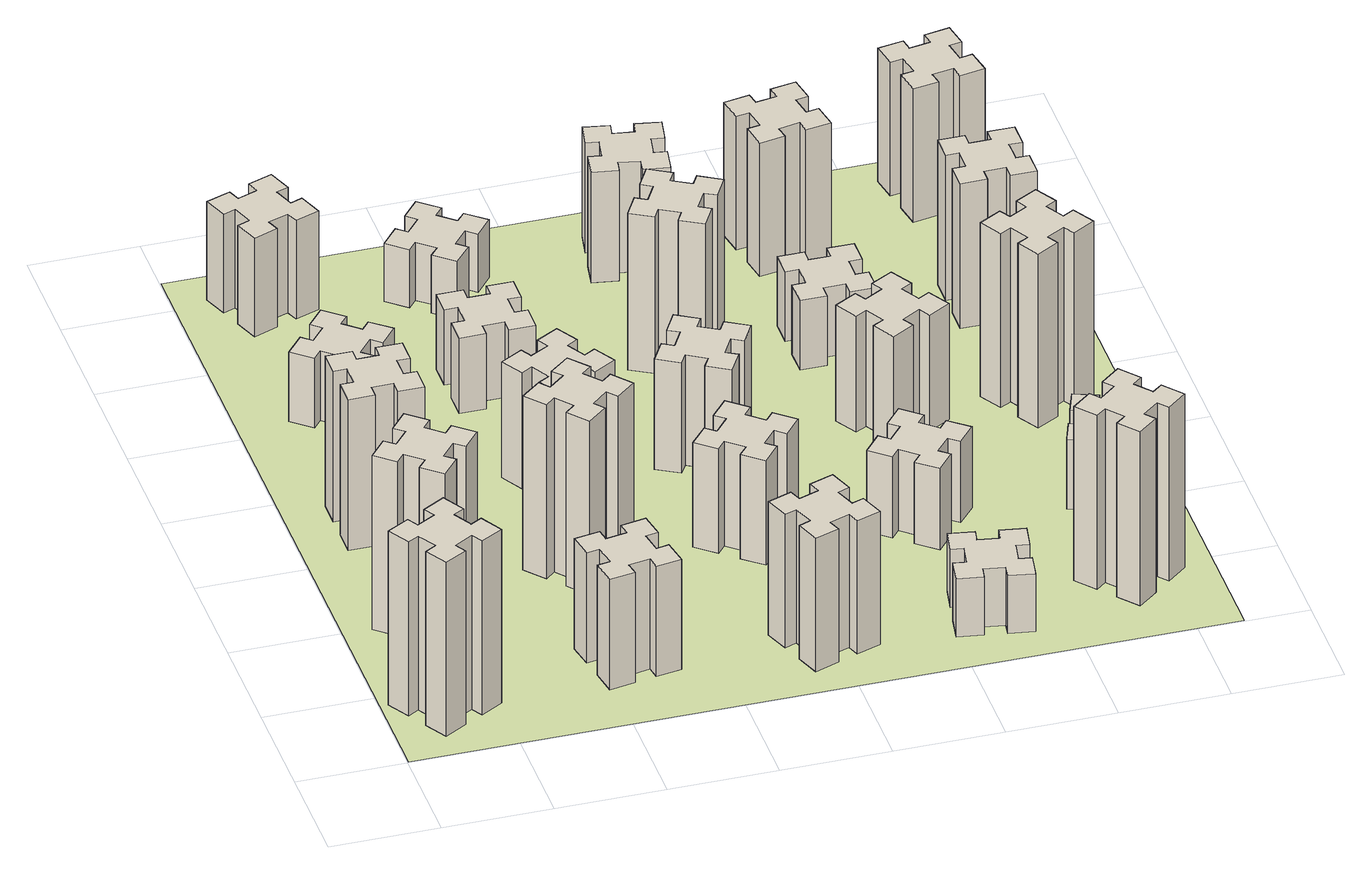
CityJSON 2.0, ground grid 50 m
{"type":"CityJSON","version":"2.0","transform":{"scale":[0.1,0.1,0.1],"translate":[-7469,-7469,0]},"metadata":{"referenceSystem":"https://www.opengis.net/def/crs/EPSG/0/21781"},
"CityObjects":{
"building1":{"type":"Building","attributes":{"class":"1000","function":"1000","usage":"1000","yearOfConstruction":2016,"roofType":"1000","measuredHeight":90,"storeysAboveGround":30,"storeysBelowGround":0},"geometry":[{"type":"Solid","lod":"1","boundaries":[[[[0,1,2,3,4,5,6,7,8,9,10,11,12,13,14,15,16,17,18,19]],[[17,16,20,21]],[[16,15,22,20]],[[15,14,23,22]],[[14,13,24,23]],[[13,12,25,24]],[[12,11,26,25]],[[11,10,27,26]],[[10,9,28,27]],[[9,8,29,28]],[[8,7,30,29]],[[7,6,31,30]],[[6,5,32,31]],[[5,4,33,32]],[[4,3,34,33]],[[3,2,35,34]],[[2,1,36,35]],[[1,0,37,36]],[[0,19,38,37]],[[19,18,39,38]],[[18,17,21,39]],[[24,25,26,27,28,29,30,31,32,33,34,35,36,37,38,39,21,20,22,23]]]]}]},
"building2":{"type":"Building","attributes":{"class":"1000","function":"1000","usage":"1000","yearOfConstruction":2016,"roofType":"1000","measuredHeight":90,"storeysAboveGround":30,"storeysBelowGround":0},"geometry":[{"type":"Solid","lod":"1","boundaries":[[[[40,41,42,43,44,45,46,47,48,49,50,51,52,53,54,55,56,57,58,59]],[[57,56,60,61]],[[56,55,62,60]],[[55,54,63,62]],[[54,53,64,63]],[[53,52,65,64]],[[52,51,66,65]],[[51,50,67,66]],[[50,49,68,67]],[[49,48,69,68]],[[48,47,70,69]],[[47,46,71,70]],[[46,45,72,71]],[[45,44,73,72]],[[44,43,74,73]],[[43,42,75,74]],[[42,41,76,75]],[[41,40,77,76]],[[40,59,78,77]],[[59,58,79,78]],[[58,57,61,79]],[[64,65,66,67,68,69,70,71,72,73,74,75,76,77,78,79,61,60,62,63]]]]}]},
"building3":{"type":"Building","attributes":{"class":"1000","function":"1000","usage":"1000","yearOfConstruction":2016,"roofType":"1000","measuredHeight":78,"storeysAboveGround":30,"storeysBelowGround":0},"geometry":[{"type":"Solid","lod":"1","boundaries":[[[[80,81,82,83,84,85,86,87,88,89,90,91,92,93,94,95,96,97,98,99]],[[97,96,100,101]],[[96,95,102,100]],[[95,94,103,102]],[[94,93,104,103]],[[93,92,105,104]],[[92,91,106,105]],[[91,90,107,106]],[[90,89,108,107]],[[89,88,109,108]],[[88,87,110,109]],[[87,86,111,110]],[[86,85,112,111]],[[85,84,113,112]],[[84,83,114,113]],[[83,82,115,114]],[[82,81,116,115]],[[81,80,117,116]],[[80,99,118,117]],[[99,98,119,118]],[[98,97,101,119]],[[104,105,106,107,108,109,110,111,112,113,114,115,116,117,118,119,101,100,102,103]]]]}]},
"building4":{"type":"Building","attributes":{"class":"1000","function":"1000","usage":"1000","yearOfConstruction":2016,"roofType":"1000","measuredHeight":36,"storeysAboveGround":30,"storeysBelowGround":0},"geometry":[{"type":"Solid","lod":"1","boundaries":[[[[120,121,122,123,124,125,126,127,128,129,130,131,132,133,134,135,136,137,138,139]],[[137,136,140,141]],[[136,135,142,140]],[[135,134,143,142]],[[134,133,144,143]],[[133,132,145,144]],[[132,131,146,145]],[[131,130,147,146]],[[130,129,148,147]],[[129,128,149,148]],[[128,127,150,149]],[[127,126,151,150]],[[126,125,152,151]],[[125,124,153,152]],[[124,123,154,153]],[[123,122,155,154]],[[122,121,156,155]],[[121,120,157,156]],[[120,139,158,157]],[[139,138,159,158]],[[138,137,141,159]],[[144,145,146,147,148,149,150,151,152,153,154,155,156,157,158,159,141,140,142,143]]]]}]},
"building5":{"type":"Building","attributes":{"class":"1000","function":"1000","usage":"1000","yearOfConstruction":2016,"roofType":"1000","measuredHeight":57,"storeysAboveGround":30,"storeysBelowGround":0},"geometry":[{"type":"Solid","lod":"1","boundaries":[[[[160,161,162,163,164,165,166,167,168,169,170,171,172,173,174,175,176,177,178,179]],[[177,176,180,181]],[[176,175,182,180]],[[175,174,183,182]],[[174,173,184,183]],[[173,172,185,184]],[[172,171,186,185]],[[171,170,187,186]],[[170,169,188,187]],[[169,168,189,188]],[[168,167,190,189]],[[167,166,191,190]],[[166,165,192,191]],[[165,164,193,192]],[[164,163,194,193]],[[163,162,195,194]],[[162,161,196,195]],[[161,160,197,196]],[[160,179,198,197]],[[179,178,199,198]],[[178,177,181,199]],[[184,185,186,187,188,189,190,191,192,193,194,195,196,197,198,199,181,180,182,183]]]]}]},
"building6":{"type":"Building","attributes":{"class":"1000","function":"1000","usage":"1000","yearOfConstruction":2016,"roofType":"1000","measuredHeight":51,"storeysAboveGround":30,"storeysBelowGround":0},"geometry":[{"type":"Solid","lod":"1","boundaries":[[[[200,201,202,203,204,205,206,207,208,209,210,211,212,213,214,215,216,217,218,219]],[[217,216,220,221]],[[216,215,222,220]],[[215,214,223,222]],[[214,213,224,223]],[[213,212,225,224]],[[212,211,226,225]],[[211,210,227,226]],[[210,209,228,227]],[[209,208,229,228]],[[208,207,230,229]],[[207,206,231,230]],[[206,205,232,231]],[[205,204,233,232]],[[204,203,234,233]],[[203,202,235,234]],[[202,201,236,235]],[[201,200,237,236]],[[200,219,238,237]],[[219,218,239,238]],[[218,217,221,239]],[[224,225,226,227,228,229,230,231,232,233,234,235,236,237,238,239,221,220,222,223]]]]}]},
"building7":{"type":"Building","attributes":{"class":"1000","function":"1000","usage":"1000","yearOfConstruction":2016,"roofType":"1000","measuredHeight":90,"storeysAboveGround":30,"storeysBelowGround":0},"geometry":[{"type":"Solid","lod":"1","boundaries":[[[[240,241,242,243,244,245,246,247,248,249,250,251,252,253,254,255,256,257,258,259]],[[257,256,260,261]],[[256,255,262,260]],[[255,254,263,262]],[[254,253,264,263]],[[253,252,265,264]],[[252,251,266,265]],[[251,250,267,266]],[[250,249,268,267]],[[249,248,269,268]],[[248,247,270,269]],[[247,246,271,270]],[[246,245,272,271]],[[245,244,273,272]],[[244,243,274,273]],[[243,242,275,274]],[[242,241,276,275]],[[241,240,277,276]],[[240,259,278,277]],[[259,258,279,278]],[[258,257,261,279]],[[264,265,266,267,268,269,270,271,272,273,274,275,276,277,278,279,261,260,262,263]]]]}]},
"building8":{"type":"Building","attributes":{"class":"1000","function":"1000","usage":"1000","yearOfConstruction":2016,"roofType":"1000","measuredHeight":60,"storeysAboveGround":30,"storeysBelowGround":0},"geometry":[{"type":"Solid","lod":"1","boundaries":[[[[280,281,282,283,284,285,286,287,288,289,290,291,292,293,294,295,296,297,298,299]],[[297,296,300,301]],[[296,295,302,300]],[[295,294,303,302]],[[294,293,304,303]],[[293,292,305,304]],[[292,291,306,305]],[[291,290,307,306]],[[290,289,308,307]],[[289,288,309,308]],[[288,287,310,309]],[[287,286,311,310]],[[286,285,312,311]],[[285,284,313,312]],[[284,283,314,313]],[[283,282,315,314]],[[282,281,316,315]],[[281,280,317,316]],[[280,299,318,317]],[[299,298,319,318]],[[298,297,301,319]],[[304,305,306,307,308,309,310,311,312,313,314,315,316,317,318,319,301,300,302,303]]]]}]},
"building9":{"type":"Building","attributes":{"class":"1000","function":"1000","usage":"1000","yearOfConstruction":2016,"roofType":"1000","measuredHeight":39,"storeysAboveGround":30,"storeysBelowGround":0},"geometry":[{"type":"Solid","lod":"1","boundaries":[[[[320,321,322,323,324,325,326,327,328,329,330,331,332,333,334,335,336,337,338,339]],[[337,336,340,341]],[[336,335,342,340]],[[335,334,343,342]],[[334,333,344,343]],[[333,332,345,344]],[[332,331,346,345]],[[331,330,347,346]],[[330,329,348,347]],[[329,328,349,348]],[[328,327,350,349]],[[327,326,351,350]],[[326,325,352,351]],[[325,324,353,352]],[[324,323,354,353]],[[323,322,355,354]],[[322,321,356,355]],[[321,320,357,356]],[[320,339,358,357]],[[339,338,359,358]],[[338,337,341,359]],[[344,345,346,347,348,349,350,351,352,353,354,355,356,357,358,359,341,340,342,343]]]]}]},
"building10":{"type":"Building","attributes":{"class":"1000","function":"1000","usage":"1000","yearOfConstruction":2016,"roofType":"1000","measuredHeight":69,"storeysAboveGround":30,"storeysBelowGround":0},"geometry":[{"type":"Solid","lod":"1","boundaries":[[[[360,361,362,363,364,365,366,367,368,369,370,371,372,373,374,375,376,377,378,379]],[[377,376,380,381]],[[376,375,382,380]],[[375,374,383,382]],[[374,373,384,383]],[[373,372,385,384]],[[372,371,386,385]],[[371,370,387,386]],[[370,369,388,387]],[[369,368,389,388]],[[368,367,390,389]],[[367,366,391,390]],[[366,365,392,391]],[[365,364,393,392]],[[364,363,394,393]],[[363,362,395,394]],[[362,361,396,395]],[[361,360,397,396]],[[360,379,398,397]],[[379,378,399,398]],[[378,377,381,399]],[[384,385,386,387,388,389,390,391,392,393,394,395,396,397,398,399,381,380,382,383]]]]}]},
"building11":{"type":"Building","attributes":{"class":"1000","function":"1000","usage":"1000","yearOfConstruction":2016,"roofType":"1000","measuredHeight":30,"storeysAboveGround":30,"storeysBelowGround":0},"geometry":[{"type":"Solid","lod":"1","boundaries":[[[[400,401,402,403,404,405,406,407,408,409,410,411,412,413,414,415,416,417,418,419]],[[417,416,420,421]],[[416,415,422,420]],[[415,414,423,422]],[[414,413,424,423]],[[413,412,425,424]],[[412,411,426,425]],[[411,410,427,426]],[[410,409,428,427]],[[409,408,429,428]],[[408,407,430,429]],[[407,406,431,430]],[[406,405,432,431]],[[405,404,433,432]],[[404,403,434,433]],[[403,402,435,434]],[[402,401,436,435]],[[401,400,437,436]],[[400,419,438,437]],[[419,418,439,438]],[[418,417,421,439]],[[424,425,426,427,428,429,430,431,432,433,434,435,436,437,438,439,421,420,422,423]]]]}]},
"building12":{"type":"Building","attributes":{"class":"1000","function":"1000","usage":"1000","yearOfConstruction":2016,"roofType":"1000","measuredHeight":54,"storeysAboveGround":30,"storeysBelowGround":0},"geometry":[{"type":"Solid","lod":"1","boundaries":[[[[440,441,442,443,444,445,446,447,448,449,450,451,452,453,454,455,456,457,458,459]],[[457,456,460,461]],[[456,455,462,460]],[[455,454,463,462]],[[454,453,464,463]],[[453,452,465,464]],[[452,451,466,465]],[[451,450,467,466]],[[450,449,468,467]],[[449,448,469,468]],[[448,447,470,469]],[[447,446,471,470]],[[446,445,472,471]],[[445,444,473,472]],[[444,443,474,473]],[[443,442,475,474]],[[442,441,476,475]],[[441,440,477,476]],[[440,459,478,477]],[[459,458,479,478]],[[458,457,461,479]],[[464,465,466,467,468,469,470,471,472,473,474,475,476,477,478,479,461,460,462,463]]]]}]},
"building13":{"type":"Building","attributes":{"class":"1000","function":"1000","usage":"1000","yearOfConstruction":2016,"roofType":"1000","measuredHeight":57,"storeysAboveGround":30,"storeysBelowGround":0},"geometry":[{"type":"Solid","lod":"1","boundaries":[[[[480,481,482,483,484,485,486,487,488,489,490,491,492,493,494,495,496,497,498,499]],[[497,496,500,501]],[[496,495,502,500]],[[495,494,503,502]],[[494,493,504,503]],[[493,492,505,504]],[[492,491,506,505]],[[491,490,507,506]],[[490,489,508,507]],[[489,488,509,508]],[[488,487,510,509]],[[487,486,511,510]],[[486,485,512,511]],[[485,484,513,512]],[[484,483,514,513]],[[483,482,515,514]],[[482,481,516,515]],[[481,480,517,516]],[[480,499,518,517]],[[499,498,519,518]],[[498,497,501,519]],[[504,505,506,507,508,509,510,511,512,513,514,515,516,517,518,519,501,500,502,503]]]]}]},
"building14":{"type":"Building","attributes":{"class":"1000","function":"1000","usage":"1000","yearOfConstruction":2016,"roofType":"1000","measuredHeight":81,"storeysAboveGround":30,"storeysBelowGround":0},"geometry":[{"type":"Solid","lod":"1","boundaries":[[[[520,521,522,523,524,525,526,527,528,529,530,531,532,533,534,535,536,537,538,539]],[[537,536,540,541]],[[536,535,542,540]],[[535,534,543,542]],[[534,533,544,543]],[[533,532,545,544]],[[532,531,546,545]],[[531,530,547,546]],[[530,529,548,547]],[[529,528,549,548]],[[528,527,550,549]],[[527,526,551,550]],[[526,525,552,551]],[[525,524,553,552]],[[524,523,554,553]],[[523,522,555,554]],[[522,521,556,555]],[[521,520,557,556]],[[520,539,558,557]],[[539,538,559,558]],[[538,537,541,559]],[[544,545,546,547,548,549,550,551,552,553,554,555,556,557,558,559,541,540,542,543]]]]}]},
"building15":{"type":"Building","attributes":{"class":"1000","function":"1000","usage":"1000","yearOfConstruction":2016,"roofType":"1000","measuredHeight":30,"storeysAboveGround":30,"storeysBelowGround":0},"geometry":[{"type":"Solid","lod":"1","boundaries":[[[[560,561,562,563,564,565,566,567,568,569,570,571,572,573,574,575,576,577,578,579]],[[577,576,580,581]],[[576,575,582,580]],[[575,574,583,582]],[[574,573,584,583]],[[573,572,585,584]],[[572,571,586,585]],[[571,570,587,586]],[[570,569,588,587]],[[569,568,589,588]],[[568,567,590,589]],[[567,566,591,590]],[[566,565,592,591]],[[565,564,593,592]],[[564,563,594,593]],[[563,562,595,594]],[[562,561,596,595]],[[561,560,597,596]],[[560,579,598,597]],[[579,578,599,598]],[[578,577,581,599]],[[584,585,586,587,588,589,590,591,592,593,594,595,596,597,598,599,581,580,582,583]]]]}]},
"building16":{"type":"Building","attributes":{"class":"1000","function":"1000","usage":"1000","yearOfConstruction":2016,"roofType":"1000","measuredHeight":42,"storeysAboveGround":30,"storeysBelowGround":0},"geometry":[{"type":"Solid","lod":"1","boundaries":[[[[600,601,602,603,604,605,606,607,608,609,610,611,612,613,614,615,616,617,618,619]],[[617,616,620,621]],[[616,615,622,620]],[[615,614,623,622]],[[614,613,624,623]],[[613,612,625,624]],[[612,611,626,625]],[[611,610,627,626]],[[610,609,628,627]],[[609,608,629,628]],[[608,607,630,629]],[[607,606,631,630]],[[606,605,632,631]],[[605,604,633,632]],[[604,603,634,633]],[[603,602,635,634]],[[602,601,636,635]],[[601,600,637,636]],[[600,619,638,637]],[[619,618,639,638]],[[618,617,621,639]],[[624,625,626,627,628,629,630,631,632,633,634,635,636,637,638,639,621,620,622,623]]]]}]},
"building17":{"type":"Building","attributes":{"class":"1000","function":"1000","usage":"1000","yearOfConstruction":2016,"roofType":"1000","measuredHeight":57,"storeysAboveGround":30,"storeysBelowGround":0},"geometry":[{"type":"Solid","lod":"1","boundaries":[[[[640,641,642,643,644,645,646,647,648,649,650,651,652,653,654,655,656,657,658,659]],[[657,656,660,661]],[[656,655,662,660]],[[655,654,663,662]],[[654,653,664,663]],[[653,652,665,664]],[[652,651,666,665]],[[651,650,667,666]],[[650,649,668,667]],[[649,648,669,668]],[[648,647,670,669]],[[647,646,671,670]],[[646,645,672,671]],[[645,644,673,672]],[[644,643,674,673]],[[643,642,675,674]],[[642,641,676,675]],[[641,640,677,676]],[[640,659,678,677]],[[659,658,679,678]],[[658,657,661,679]],[[664,665,666,667,668,669,670,671,672,673,674,675,676,677,678,679,661,660,662,663]]]]}]},
"building18":{"type":"Building","attributes":{"class":"1000","function":"1000","usage":"1000","yearOfConstruction":2016,"roofType":"1000","measuredHeight":60,"storeysAboveGround":30,"storeysBelowGround":0},"geometry":[{"type":"Solid","lod":"1","boundaries":[[[[680,681,682,683,684,685,686,687,688,689,690,691,692,693,694,695,696,697,698,699]],[[697,696,700,701]],[[696,695,702,700]],[[695,694,703,702]],[[694,693,704,703]],[[693,692,705,704]],[[692,691,706,705]],[[691,690,707,706]],[[690,689,708,707]],[[689,688,709,708]],[[688,687,710,709]],[[687,686,711,710]],[[686,685,712,711]],[[685,684,713,712]],[[684,683,714,713]],[[683,682,715,714]],[[682,681,716,715]],[[681,680,717,716]],[[680,699,718,717]],[[699,698,719,718]],[[698,697,701,719]],[[704,705,706,707,708,709,710,711,712,713,714,715,716,717,718,719,701,700,702,703]]]]}]},
"building19":{"type":"Building","attributes":{"class":"1000","function":"1000","usage":"1000","yearOfConstruction":2016,"roofType":"1000","measuredHeight":36,"storeysAboveGround":30,"storeysBelowGround":0},"geometry":[{"type":"Solid","lod":"1","boundaries":[[[[720,721,722,723,724,725,726,727,728,729,730,731,732,733,734,735,736,737,738,739]],[[737,736,740,741]],[[736,735,742,740]],[[735,734,743,742]],[[734,733,744,743]],[[733,732,745,744]],[[732,731,746,745]],[[731,730,747,746]],[[730,729,748,747]],[[729,728,749,748]],[[728,727,750,749]],[[727,726,751,750]],[[726,725,752,751]],[[725,724,753,752]],[[724,723,754,753]],[[723,722,755,754]],[[722,721,756,755]],[[721,720,757,756]],[[720,739,758,757]],[[739,738,759,758]],[[738,737,741,759]],[[744,745,746,747,748,749,750,751,752,753,754,755,756,757,758,759,741,740,742,743]]]]}]},
"building20":{"type":"Building","attributes":{"class":"1000","function":"1000","usage":"1000","yearOfConstruction":2016,"roofType":"1000","measuredHeight":90,"storeysAboveGround":30,"storeysBelowGround":0},"geometry":[{"type":"Solid","lod":"1","boundaries":[[[[760,761,762,763,764,765,766,767,768,769,770,771,772,773,774,775,776,777,778,779]],[[777,776,780,781]],[[776,775,782,780]],[[775,774,783,782]],[[774,773,784,783]],[[773,772,785,784]],[[772,771,786,785]],[[771,770,787,786]],[[770,769,788,787]],[[769,768,789,788]],[[768,767,790,789]],[[767,766,791,790]],[[766,765,792,791]],[[765,764,793,792]],[[764,763,794,793]],[[763,762,795,794]],[[762,761,796,795]],[[761,760,797,796]],[[760,779,798,797]],[[779,778,799,798]],[[778,777,781,799]],[[784,785,786,787,788,789,790,791,792,793,794,795,796,797,798,799,781,780,782,783]]]]}]},
"building21":{"type":"Building","attributes":{"class":"1000","function":"1000","usage":"1000","yearOfConstruction":2016,"roofType":"1000","measuredHeight":69,"storeysAboveGround":30,"storeysBelowGround":0},"geometry":[{"type":"Solid","lod":"1","boundaries":[[[[800,801,802,803,804,805,806,807,808,809,810,811,812,813,814,815,816,817,818,819]],[[817,816,820,821]],[[816,815,822,820]],[[815,814,823,822]],[[814,813,824,823]],[[813,812,825,824]],[[812,811,826,825]],[[811,810,827,826]],[[810,809,828,827]],[[809,808,829,828]],[[808,807,830,829]],[[807,806,831,830]],[[806,805,832,831]],[[805,804,833,832]],[[804,803,834,833]],[[803,802,835,834]],[[802,801,836,835]],[[801,800,837,836]],[[800,819,838,837]],[[819,818,839,838]],[[818,817,821,839]],[[824,825,826,827,828,829,830,831,832,833,834,835,836,837,838,839,821,820,822,823]]]]}]},
"building22":{"type":"Building","attributes":{"class":"1000","function":"1000","usage":"1000","yearOfConstruction":2016,"roofType":"1000","measuredHeight":36,"storeysAboveGround":30,"storeysBelowGround":0},"geometry":[{"type":"Solid","lod":"1","boundaries":[[[[840,841,842,843,844,845,846,847,848,849,850,851,852,853,854,855,856,857,858,859]],[[857,856,860,861]],[[856,855,862,860]],[[855,854,863,862]],[[854,853,864,863]],[[853,852,865,864]],[[852,851,866,865]],[[851,850,867,866]],[[850,849,868,867]],[[849,848,869,868]],[[848,847,870,869]],[[847,846,871,870]],[[846,845,872,871]],[[845,844,873,872]],[[844,843,874,873]],[[843,842,875,874]],[[842,841,876,875]],[[841,840,877,876]],[[840,859,878,877]],[[859,858,879,878]],[[858,857,861,879]],[[864,865,866,867,868,869,870,871,872,873,874,875,876,877,878,879,861,860,862,863]]]]}]},
"building23":{"type":"Building","attributes":{"class":"1000","function":"1000","usage":"1000","yearOfConstruction":2016,"roofType":"1000","measuredHeight":90,"storeysAboveGround":30,"storeysBelowGround":0},"geometry":[{"type":"Solid","lod":"1","boundaries":[[[[880,881,882,883,884,885,886,887,888,889,890,891,892,893,894,895,896,897,898,899]],[[897,896,900,901]],[[896,895,902,900]],[[895,894,903,902]],[[894,893,904,903]],[[893,892,905,904]],[[892,891,906,905]],[[891,890,907,906]],[[890,889,908,907]],[[889,888,909,908]],[[888,887,910,909]],[[887,886,911,910]],[[886,885,912,911]],[[885,884,913,912]],[[884,883,914,913]],[[883,882,915,914]],[[882,881,916,915]],[[881,880,917,916]],[[880,899,918,917]],[[899,898,919,918]],[[898,897,901,919]],[[904,905,906,907,908,909,910,911,912,913,914,915,916,917,918,919,901,900,902,903]]]]}]},
"building24":{"type":"Building","attributes":{"class":"1000","function":"1000","usage":"1000","yearOfConstruction":2016,"roofType":"1000","measuredHeight":75,"storeysAboveGround":30,"storeysBelowGround":0},"geometry":[{"type":"Solid","lod":"1","boundaries":[[[[920,921,922,923,924,925,926,927,928,929,930,931,932,933,934,935,936,937,938,939]],[[937,936,940,941]],[[936,935,942,940]],[[935,934,943,942]],[[934,933,944,943]],[[933,932,945,944]],[[932,931,946,945]],[[931,930,947,946]],[[930,929,948,947]],[[929,928,949,948]],[[928,927,950,949]],[[927,926,951,950]],[[926,925,952,951]],[[925,924,953,952]],[[924,923,954,953]],[[923,922,955,954]],[[922,921,956,955]],[[921,920,957,956]],[[920,939,958,957]],[[939,938,959,958]],[[938,937,941,959]],[[944,945,946,947,948,949,950,951,952,953,954,955,956,957,958,959,941,940,942,943]]]]}]},
"building25":{"type":"Building","attributes":{"class":"1000","function":"1000","usage":"1000","yearOfConstruction":2016,"roofType":"1000","measuredHeight":69,"storeysAboveGround":30,"storeysBelowGround":0},"geometry":[{"type":"Solid","lod":"1","boundaries":[[[[960,961,962,963,964,965,966,967,968,969,970,971,972,973,974,975,976,977,978,979]],[[977,976,980,981]],[[976,975,982,980]],[[975,974,983,982]],[[974,973,984,983]],[[973,972,985,984]],[[972,971,986,985]],[[971,970,987,986]],[[970,969,988,987]],[[969,968,989,988]],[[968,967,990,989]],[[967,966,991,990]],[[966,965,992,991]],[[965,964,993,992]],[[964,963,994,993]],[[963,962,995,994]],[[962,961,996,995]],[[961,960,997,996]],[[960,979,998,997]],[[979,978,999,998]],[[978,977,981,999]],[[984,985,986,987,988,989,990,991,992,993,994,995,996,997,998,999,981,980,982,983]]]]}]},
"landuse1":{"type":"LandUse","attributes":{"name":"plot1","function":"1010"},"geometry":[{"type":"MultiSurface","lod":"1","boundaries":[[[1000,1001,1002,1003]]]}]}
},
"vertices":[
[155,364,0],[205,277,0],[153,247,0],[213,143,0],[317,203,0],[287,255,0],[374,305,0],[404,253,0],[508,313,0],[448,417,0],[396,387,0],[346,474,0],[398,504,0],[338,608,0],[234,548,0],[264,496,0],[177,446,0],[147,498,0],[43,438,0],[103,334,0],[177,446,900],[147,498,900],[264,496,900],[234,548,900],[338,608,900],[398,504,900],[346,474,900],[396,387,900],[448,417,900],[508,313,900],[404,253,900],[374,305,900],[287,255,900],[317,203,900],[213,143,900],[153,247,900],[205,277,900],[155,364,900],[103,334,900],[43,438,900],
[484,1067,0],[408,1132,0],[446,1178,0],[354,1255,0],[277,1163,0],[323,1124,0],[259,1048,0],[213,1086,0],[136,994,0],[228,917,0],[266,963,0],[343,899,0],[304,853,0],[396,776,0],[473,868,0],[427,906,0],[492,983,0],[538,944,0],[615,1036,0],[523,1113,0],[492,983,900],[538,944,900],[427,906,900],[473,868,900],[396,776,900],[304,853,900],[343,899,900],[266,963,900],[228,917,900],[136,994,900],[213,1086,900],[259,1048,900],[323,1124,900],[277,1163,900],[354,1255,900],[446,1178,900],[408,1132,900],[484,1067,900],[523,1113,900],[615,1036,900],
[265,1805,0],[265,1705,0],[205,1705,0],[205,1585,0],[325,1585,0],[325,1645,0],[425,1645,0],[425,1585,0],[545,1585,0],[545,1705,0],[485,1705,0],[485,1805,0],[545,1805,0],[545,1925,0],[425,1925,0],[425,1865,0],[325,1865,0],[325,1925,0],[205,1925,0],[205,1805,0],[325,1865,780],[325,1925,780],[425,1865,780],[425,1925,780],[545,1925,780],[545,1805,780],[485,1805,780],[485,1705,780],[545,1705,780],[545,1585,780],[425,1585,780],[425,1645,780],[325,1645,780],[325,1585,780],[205,1585,780],[205,1705,780],[265,1705,780],[265,1805,780],[205,1805,780],[205,1925,780],
[423,2704,0],[359,2628,0],[313,2666,0],[236,2574,0],[328,2497,0],[366,2543,0],[443,2479,0],[404,2433,0],[496,2356,0],[573,2448,0],[527,2486,0],[592,2563,0],[638,2524,0],[715,2616,0],[623,2693,0],[584,2647,0],[508,2712,0],[546,2758,0],[454,2835,0],[377,2743,0],[508,2712,360],[546,2758,360],[584,2647,360],[623,2693,360],[715,2616,360],[638,2524,360],[592,2563,360],[527,2486,360],[573,2448,360],[496,2356,360],[404,2433,360],[443,2479,360],[366,2543,360],[328,2497,360],[236,2574,360],[313,2666,360],[359,2628,360],[423,2704,360],[377,2743,360],[454,2835,360],
[1085,358,0],[1184,376,0],[1194,317,0],[1312,337,0],[1291,456,0],[1232,445,0],[1215,544,0],[1274,554,0],[1253,672,0],[1135,651,0],[1145,592,0],[1047,575,0],[1037,634,0],[918,613,0],[939,495,0],[998,505,0],[1016,407,0],[957,397,0],[977,278,0],[1096,299,0],[1016,407,570],[957,397,570],[998,505,570],[939,495,570],[918,613,570],[1037,634,570],[1047,575,570],[1145,592,570],[1135,651,570],[1253,672,570],[1274,554,570],[1215,544,570],[1232,445,570],[1291,456,570],[1312,337,570],[1194,317,570],[1184,376,570],[1085,358,570],[1096,299,570],[977,278,570],
[496,3426,0],[462,3520,0],[518,3540,0],[477,3653,0],[364,3612,0],[385,3556,0],[291,3522,0],[270,3578,0],[157,3537,0],[199,3424,0],[255,3445,0],[289,3351,0],[233,3330,0],[274,3217,0],[387,3259,0],[366,3315,0],[460,3349,0],[480,3293,0],[593,3334,0],[552,3447,0],[460,3349,510],[480,3293,510],[366,3315,510],[387,3259,510],[274,3217,510],[233,3330,510],[289,3351,510],[255,3445,510],[199,3424,510],[157,3537,510],[270,3578,510],[291,3522,510],[385,3556,510],[364,3612,510],[477,3653,510],[518,3540,510],[462,3520,510],[496,3426,510],[552,3447,510],[593,3334,510],
[1083,1332,0],[1006,1267,0],[968,1313,0],[876,1236,0],[953,1144,0],[999,1183,0],[1063,1106,0],[1017,1068,0],[1094,976,0],[1186,1053,0],[1148,1099,0],[1224,1163,0],[1263,1117,0],[1355,1194,0],[1278,1286,0],[1232,1248,0],[1167,1324,0],[1213,1363,0],[1136,1455,0],[1044,1378,0],[1167,1324,900],[1213,1363,900],[1232,1248,900],[1278,1286,900],[1355,1194,900],[1263,1117,900],[1224,1163,900],[1148,1099,900],[1186,1053,900],[1094,976,900],[1017,1068,900],[1063,1106,900],[999,1183,900],[953,1144,900],[876,1236,900],[968,1313,900],[1006,1267,900],[1083,1332,900],[1044,1378,900],[1136,1455,900],
[1095,1844,0],[1145,1757,0],[1093,1727,0],[1153,1623,0],[1257,1683,0],[1227,1735,0],[1314,1785,0],[1344,1733,0],[1448,1793,0],[1388,1897,0],[1336,1867,0],[1286,1954,0],[1338,1984,0],[1278,2088,0],[1174,2028,0],[1204,1976,0],[1117,1926,0],[1087,1978,0],[983,1918,0],[1043,1814,0],[1117,1926,600],[1087,1978,600],[1204,1976,600],[1174,2028,600],[1278,2088,600],[1338,1984,600],[1286,1954,600],[1336,1867,600],[1388,1897,600],[1448,1793,600],[1344,1733,600],[1314,1785,600],[1227,1735,600],[1257,1683,600],[1153,1623,600],[1093,1727,600],[1145,1757,600],[1095,1844,600],[1043,1814,600],[983,1918,600],
[1005,2645,0],[1005,2545,0],[945,2545,0],[945,2425,0],[1065,2425,0],[1065,2485,0],[1165,2485,0],[1165,2425,0],[1285,2425,0],[1285,2545,0],[1225,2545,0],[1225,2645,0],[1285,2645,0],[1285,2765,0],[1165,2765,0],[1165,2705,0],[1065,2705,0],[1065,2765,0],[945,2765,0],[945,2645,0],[1065,2705,390],[1065,2765,390],[1165,2705,390],[1165,2765,390],[1285,2765,390],[1285,2645,390],[1225,2645,390],[1225,2545,390],[1285,2545,390],[1285,2425,390],[1165,2425,390],[1165,2485,390],[1065,2485,390],[1065,2425,390],[945,2425,390],[945,2545,390],[1005,2545,390],[1005,2645,390],[945,2645,390],[945,2765,390],
[1965,496,0],[1871,462,0],[1850,518,0],[1737,477,0],[1779,364,0],[1835,385,0],[1869,291,0],[1813,270,0],[1854,157,0],[1967,199,0],[1946,255,0],[2040,289,0],[2060,233,0],[2173,274,0],[2132,387,0],[2076,366,0],[2042,460,0],[2098,480,0],[2057,593,0],[1944,552,0],[2042,460,690],[2098,480,690],[2076,366,690],[2132,387,690],[2173,274,690],[2060,233,690],[2040,289,690],[1946,255,690],[1967,199,690],[1854,157,690],[1813,270,690],[1869,291,690],[1835,385,690],[1779,364,690],[1737,477,690],[1850,518,690],[1871,462,690],[1965,496,690],[1944,552,690],[2057,593,690],
[1063,3444,0],[999,3368,0],[953,3406,0],[876,3314,0],[968,3237,0],[1006,3283,0],[1083,3219,0],[1044,3173,0],[1136,3096,0],[1213,3188,0],[1167,3226,0],[1232,3303,0],[1278,3264,0],[1355,3356,0],[1263,3433,0],[1224,3387,0],[1148,3452,0],[1186,3498,0],[1094,3575,0],[1017,3483,0],[1148,3452,300],[1186,3498,300],[1224,3387,300],[1263,3433,300],[1355,3356,300],[1278,3264,300],[1232,3303,300],[1167,3226,300],[1213,3188,300],[1136,3096,300],[1044,3173,300],[1083,3219,300],[1006,3283,300],[968,3237,300],[876,3314,300],[953,3406,300],[999,3368,300],[1063,3444,300],[1017,3483,300],[1094,3575,300],
[1803,1324,0],[1739,1248,0],[1693,1286,0],[1616,1194,0],[1708,1117,0],[1746,1163,0],[1823,1099,0],[1784,1053,0],[1876,976,0],[1953,1068,0],[1907,1106,0],[1972,1183,0],[2018,1144,0],[2095,1236,0],[2003,1313,0],[1964,1267,0],[1888,1332,0],[1926,1378,0],[1834,1455,0],[1757,1363,0],[1888,1332,540],[1926,1378,540],[1964,1267,540],[2003,1313,540],[2095,1236,540],[2018,1144,540],[1972,1183,540],[1907,1106,540],[1953,1068,540],[1876,976,540],[1784,1053,540],[1823,1099,540],[1746,1163,540],[1708,1117,540],[1616,1194,540],[1693,1286,540],[1739,1248,540],[1803,1324,540],[1757,1363,540],[1834,1455,540],
[1785,1954,0],[1735,1867,0],[1683,1897,0],[1623,1793,0],[1727,1733,0],[1757,1785,0],[1844,1735,0],[1814,1683,0],[1918,1623,0],[1978,1727,0],[1926,1757,0],[1976,1844,0],[2028,1814,0],[2088,1918,0],[1984,1978,0],[1954,1926,0],[1867,1976,0],[1897,2028,0],[1793,2088,0],[1733,1984,0],[1867,1976,570],[1897,2028,570],[1954,1926,570],[1984,1978,570],[2088,1918,570],[2028,1814,570],[1976,1844,570],[1926,1757,570],[1978,1727,570],[1918,1623,570],[1814,1683,570],[1844,1735,570],[1757,1785,570],[1727,1733,570],[1623,1793,570],[1683,1897,570],[1735,1867,570],[1785,1954,570],[1733,1984,570],[1793,2088,570],
[2054,2666,0],[1967,2716,0],[1997,2768,0],[1893,2828,0],[1833,2724,0],[1885,2694,0],[1835,2607,0],[1783,2637,0],[1723,2533,0],[1827,2473,0],[1857,2525,0],[1944,2475,0],[1914,2423,0],[2018,2363,0],[2078,2467,0],[2026,2497,0],[2076,2584,0],[2128,2554,0],[2188,2658,0],[2084,2718,0],[2076,2584,810],[2128,2554,810],[2026,2497,810],[2078,2467,810],[2018,2363,810],[1914,2423,810],[1944,2475,810],[1857,2525,810],[1827,2473,810],[1723,2533,810],[1783,2637,810],[1835,2607,810],[1885,2694,810],[1833,2724,810],[1893,2828,810],[1997,2768,810],[1967,2716,810],[2054,2666,810],[2084,2718,810],[2188,2658,810],
[2596,444,0],[2578,345,0],[2519,356,0],[2498,237,0],[2617,217,0],[2627,276,0],[2725,258,0],[2715,199,0],[2833,178,0],[2854,297,0],[2795,307,0],[2812,405,0],[2871,395,0],[2892,513,0],[2774,534,0],[2764,475,0],[2665,492,0],[2676,551,0],[2557,572,0],[2537,454,0],[2665,492,300],[2676,551,300],[2764,475,300],[2774,534,300],[2892,513,300],[2871,395,300],[2812,405,300],[2795,307,300],[2854,297,300],[2833,178,300],[2715,199,300],[2725,258,300],[2627,276,300],[2617,217,300],[2498,237,300],[2519,356,300],[2578,345,300],[2596,444,300],[2537,454,300],[2557,572,300],
[2647,1006,0],[2712,1083,0],[2758,1044,0],[2835,1136,0],[2743,1213,0],[2704,1167,0],[2628,1232,0],[2666,1278,0],[2574,1355,0],[2497,1263,0],[2543,1224,0],[2479,1148,0],[2433,1186,0],[2356,1094,0],[2448,1017,0],[2486,1063,0],[2563,999,0],[2524,953,0],[2616,876,0],[2693,968,0],[2563,999,420],[2524,953,420],[2486,1063,420],[2448,1017,420],[2356,1094,420],[2433,1186,420],[2479,1148,420],[2543,1224,420],[2497,1263,420],[2574,1355,420],[2666,1278,420],[2628,1232,420],[2704,1167,420],[2743,1213,420],[2835,1136,420],[2758,1044,420],[2712,1083,420],[2647,1006,420],[2693,968,420],[2616,876,420],
[2024,3435,0],[1925,3452,0],[1936,3511,0],[1817,3532,0],[1797,3414,0],[1856,3404,0],[1838,3305,0],[1779,3316,0],[1758,3197,0],[1877,3177,0],[1887,3236,0],[1985,3218,0],[1975,3159,0],[2093,3138,0],[2114,3257,0],[2055,3267,0],[2072,3365,0],[2131,3355,0],[2152,3473,0],[2034,3494,0],[2072,3365,570],[2131,3355,570],[2055,3267,570],[2114,3257,570],[2093,3138,570],[1975,3159,570],[1985,3218,570],[1887,3236,570],[1877,3177,570],[1758,3197,570],[1779,3316,570],[1838,3305,570],[1856,3404,570],[1797,3414,570],[1817,3532,570],[1936,3511,570],[1925,3452,570],[2024,3435,570],[2034,3494,570],[2152,3473,570],
[2816,1867,0],[2766,1954,0],[2818,1984,0],[2758,2088,0],[2654,2028,0],[2684,1976,0],[2597,1926,0],[2567,1978,0],[2463,1918,0],[2523,1814,0],[2575,1844,0],[2625,1757,0],[2573,1727,0],[2633,1623,0],[2737,1683,0],[2707,1735,0],[2794,1785,0],[2824,1733,0],[2928,1793,0],[2868,1897,0],[2794,1785,600],[2824,1733,600],[2707,1735,600],[2737,1683,600],[2633,1623,600],[2573,1727,600],[2625,1757,600],[2575,1844,600],[2523,1814,600],[2463,1918,600],[2567,1978,600],[2597,1926,600],[2684,1976,600],[2654,2028,600],[2758,2088,600],[2818,1984,600],[2766,1954,600],[2816,1867,600],[2868,1897,600],[2928,1793,600],
[2545,2385,0],[2645,2385,0],[2645,2325,0],[2765,2325,0],[2765,2445,0],[2705,2445,0],[2705,2545,0],[2765,2545,0],[2765,2665,0],[2645,2665,0],[2645,2605,0],[2545,2605,0],[2545,2665,0],[2425,2665,0],[2425,2545,0],[2485,2545,0],[2485,2445,0],[2425,2445,0],[2425,2325,0],[2545,2325,0],[2485,2445,360],[2425,2445,360],[2485,2545,360],[2425,2545,360],[2425,2665,360],[2545,2665,360],[2545,2605,360],[2645,2605,360],[2645,2665,360],[2765,2665,360],[2765,2545,360],[2705,2545,360],[2705,2445,360],[2765,2445,360],[2765,2325,360],[2645,2325,360],[2645,2385,360],[2545,2385,360],[2545,2325,360],[2425,2325,360],
[3368,359,0],[3444,423,0],[3483,377,0],[3575,454,0],[3498,546,0],[3452,508,0],[3387,584,0],[3433,623,0],[3356,715,0],[3264,638,0],[3303,592,0],[3226,527,0],[3188,573,0],[3096,496,0],[3173,404,0],[3219,443,0],[3283,366,0],[3237,328,0],[3314,236,0],[3406,313,0],[3283,366,900],[3237,328,900],[3219,443,900],[3173,404,900],[3096,496,900],[3188,573,900],[3226,527,900],[3303,592,900],[3264,638,900],[3356,715,900],[3433,623,900],[3387,584,900],[3452,508,900],[3498,546,900],[3575,454,900],[3483,377,900],[3444,423,900],[3368,359,900],[3406,313,900],[3314,236,900],
[2565,3118,0],[2664,3136,0],[2674,3077,0],[2792,3097,0],[2771,3216,0],[2712,3205,0],[2695,3304,0],[2754,3314,0],[2733,3432,0],[2615,3411,0],[2625,3352,0],[2527,3335,0],[2517,3394,0],[2398,3373,0],[2419,3255,0],[2478,3265,0],[2496,3167,0],[2437,3157,0],[2457,3038,0],[2576,3059,0],[2496,3167,690],[2437,3157,690],[2478,3265,690],[2419,3255,690],[2398,3373,690],[2517,3394,690],[2527,3335,690],[2625,3352,690],[2615,3411,690],[2733,3432,690],[2754,3314,690],[2695,3304,690],[2712,3205,690],[2771,3216,690],[2792,3097,690],[2674,3077,690],[2664,3136,690],[2565,3118,690],[2576,3059,690],[2457,3038,690],
[3351,1029,0],[3445,995,0],[3424,939,0],[3537,897,0],[3578,1010,0],[3522,1031,0],[3556,1125,0],[3612,1104,0],[3653,1217,0],[3540,1258,0],[3520,1202,0],[3426,1236,0],[3447,1292,0],[3334,1333,0],[3293,1220,0],[3349,1200,0],[3315,1106,0],[3259,1127,0],[3217,1014,0],[3330,973,0],[3315,1106,360],[3259,1127,360],[3349,1200,360],[3293,1220,360],[3334,1333,360],[3447,1292,360],[3426,1236,360],[3520,1202,360],[3540,1258,360],[3653,1217,360],[3612,1104,360],[3556,1125,360],[3522,1031,360],[3578,1010,360],[3537,897,360],[3424,939,360],[3445,995,360],[3351,1029,360],[3330,973,360],[3217,1014,360],
[3347,1735,0],[3434,1785,0],[3464,1733,0],[3568,1793,0],[3508,1897,0],[3456,1867,0],[3406,1954,0],[3458,1984,0],[3398,2088,0],[3294,2028,0],[3324,1976,0],[3237,1926,0],[3207,1978,0],[3103,1918,0],[3163,1814,0],[3215,1844,0],[3265,1757,0],[3213,1727,0],[3273,1623,0],[3377,1683,0],[3265,1757,900],[3213,1727,900],[3215,1844,900],[3163,1814,900],[3103,1918,900],[3207,1978,900],[3237,1926,900],[3324,1976,900],[3294,2028,900],[3398,2088,900],[3458,1984,900],[3406,1954,900],[3456,1867,900],[3508,1897,900],[3568,1793,900],[3464,1733,900],[3434,1785,900],[3347,1735,900],[3377,1683,900],[3273,1623,900],
[3385,2705,0],[3285,2705,0],[3285,2765,0],[3165,2765,0],[3165,2645,0],[3225,2645,0],[3225,2545,0],[3165,2545,0],[3165,2425,0],[3285,2425,0],[3285,2485,0],[3385,2485,0],[3385,2425,0],[3505,2425,0],[3505,2545,0],[3445,2545,0],[3445,2645,0],[3505,2645,0],[3505,2765,0],[3385,2765,0],[3445,2645,750],[3505,2645,750],[3445,2545,750],[3505,2545,750],[3505,2425,750],[3385,2425,750],[3385,2485,750],[3285,2485,750],[3285,2425,750],[3165,2425,750],[3165,2545,750],[3225,2545,750],[3225,2645,750],[3165,2645,750],[3165,2765,750],[3285,2765,750],[3285,2705,750],[3385,2705,750],[3385,2765,750],[3505,2765,750],
[3218,3465,0],[3236,3367,0],[3177,3357,0],[3197,3238,0],[3316,3259,0],[3305,3318,0],[3404,3336,0],[3414,3277,0],[3532,3297,0],[3511,3416,0],[3452,3405,0],[3435,3504,0],[3494,3514,0],[3473,3632,0],[3355,3611,0],[3365,3552,0],[3267,3535,0],[3257,3594,0],[3138,3573,0],[3159,3455,0],[3267,3535,690],[3257,3594,690],[3365,3552,690],[3355,3611,690],[3473,3632,690],[3494,3514,690],[3435,3504,690],[3452,3405,690],[3511,3416,690],[3532,3297,690],[3414,3277,690],[3404,3336,690],[3305,3318,690],[3316,3259,690],[3197,3238,690],[3177,3357,690],[3236,3367,690],[3218,3465,690],[3159,3455,690],[3138,3573,690],
[5,3705,0],[3705,3705,0],[3705,5,0],[5,5,0]
]}
